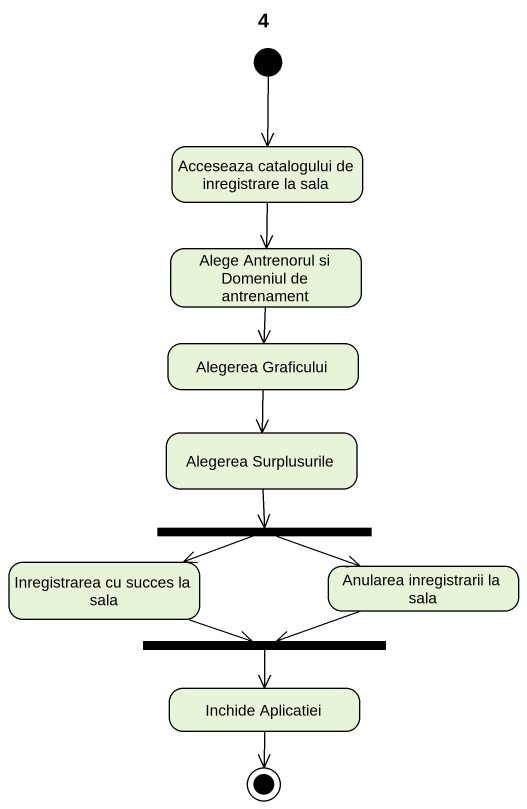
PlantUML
@startuml
title 4
hide empty description
state "Acceseaza catalogului de inregistrare la sala" as Acceseaza_catalogului_de
state "Alege Antrenorul si Domeniul de antrenament" as Alege_Antrenorul_si
state "Alegerea Graficului" as Alegerea_Graficului
state "Alegerea Surplusurile" as Alegerea_Surplusurile
state fork1 <<fork>>
state "Inregistrarea cu succes la sala" as Inregistrarea_cu_succes_la
state "Anularea inregistrarii la sala" as Anularea_inregistrarii_la
state fork2 <<join>>
state "Inchide Aplicatiei" as Inchide_Aplicatiei
[*] --> Acceseaza_catalogului_de
Acceseaza_catalogului_de --> Alege_Antrenorul_si
Alege_Antrenorul_si --> Alegerea_Graficului
Alegerea_Graficului --> Alegerea_Surplusurile
Alegerea_Surplusurile --> fork1
fork1 -left-> Inregistrarea_cu_succes_la
fork1 -right-> Anularea_inregistrarii_la
Inregistrarea_cu_succes_la -right-> fork2
Anularea_inregistrarii_la -left-> fork2
fork2 --> Inchide_Aplicatiei
Inchide_Aplicatiei --> [*]
@enduml
